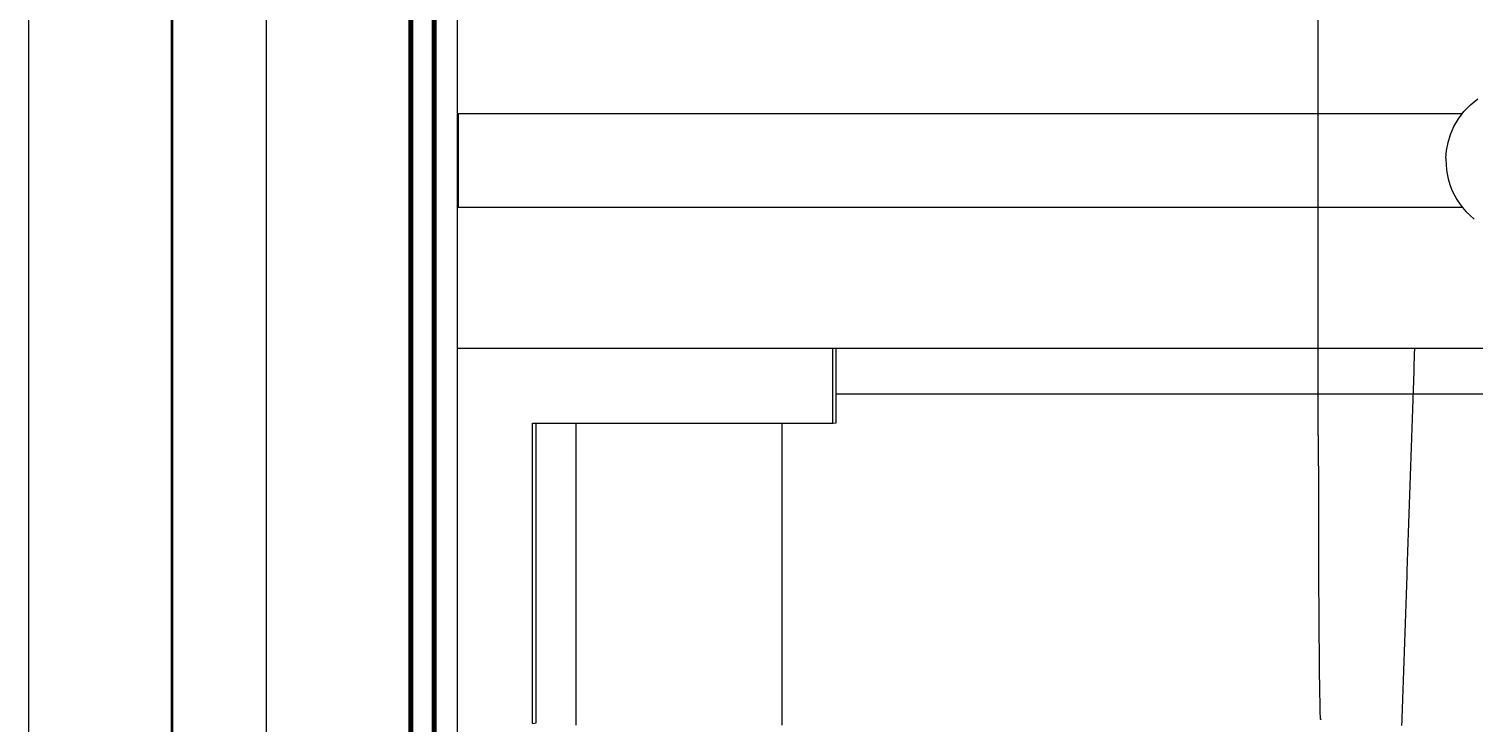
# Model space of a CAD drawing. Header units: millimetres. Extents: x -226 to 218, y -257 to 254.
# Drawn here: x -218.4 to -141.2, y -33.1 to 4 of the extents above; entities that cross this region are included whole.
import ezdxf

# ---------------------------------------------------------------- set-up
doc = ezdxf.new("R2010")
doc.units = ezdxf.units.MM
doc.layers.add('SKETCH', color=5, linetype='Continuous')
doc.layers.add('VISIBLE', color=7, linetype='Continuous')

msp = doc.modelspace()

# ---------------------------------------------------------------- linework, layer by layer
at = {"layer": 'SKETCH'}
for p, q in [((-149.491, -17.712), (-149.491, 27.833)), ((-149.34, -32.861), (-149.378, -32.869))]:
    msp.add_line(p, q, dxfattribs=at)
at = {"layer": 'SKETCH', "flags": 128}
for points in [[(-144.351, -13.032), (-144.353, -13.08), (-144.362, -13.342), (-144.371, -13.603), (-144.38, -13.863), (-144.389, -14.123), (-144.397, -14.382), (-144.406, -14.64), (-144.415, -14.897), (-144.424, -15.152), (-144.432, -15.406), (-144.441, -15.66), (-144.45, -15.914), (-144.459, -16.168), (-144.467, -16.422), (-144.476, -16.677), (-144.485, -16.931), (-144.493, -17.185), (-144.502, -17.439), (-144.511, -17.693), (-144.519, -17.947), (-144.528, -18.201), (-144.537, -18.455), (-144.545, -18.709), (-144.554, -18.964), (-144.563, -19.218), (-144.572, -19.472), (-144.58, -19.726), (-144.589, -19.98), (-144.598, -20.234), (-144.606, -20.488), (-144.615, -20.742), (-144.624, -20.996), (-144.632, -21.251), (-144.641, -21.505), (-144.65, -21.759), (-144.658, -22.013), (-144.667, -22.267), (-144.676, -22.521), (-144.684, -22.775), (-144.693, -23.029), (-144.702, -23.283), (-144.711, -23.537), (-144.719, -23.792), (-144.728, -24.046), (-144.737, -24.3), (-144.745, -24.554), (-144.754, -24.808), (-144.763, -25.062), (-144.771, -25.316), (-144.78, -25.57), (-144.789, -25.824), (-144.797, -26.078), (-144.806, -26.332), (-144.815, -26.587), (-144.824, -26.841), (-144.832, -27.095), (-144.841, -27.349), (-144.85, -27.603), (-144.858, -27.857), (-144.867, -28.111), (-144.875, -28.365), (-144.884, -28.619), (-144.893, -28.873), (-144.901, -29.127), (-144.91, -29.382), (-144.919, -29.636), (-144.927, -29.89), (-144.936, -30.144), (-144.945, -30.398), (-144.953, -30.652), (-144.962, -30.906), (-144.971, -31.16), (-144.979, -31.414), (-144.988, -31.668), (-144.996, -31.922), (-145.005, -32.177), (-145.014, -32.431), (-145.022, -32.685), (-145.031, -32.939), (-145.04, -33.193)], [(-189.161, -17.042), (-189.161, -17.112), (-189.161, -17.371), (-189.161, -17.63), (-189.161, -17.889), (-189.161, -18.148), (-189.161, -18.407), (-189.161, -18.666), (-189.161, -18.925), (-189.161, -19.184), (-189.161, -19.443), (-189.161, -19.702), (-189.161, -19.961), (-189.161, -20.22), (-189.161, -20.479), (-189.161, -20.738), (-189.161, -20.997), (-189.161, -21.256), (-189.161, -21.515), (-189.161, -21.774), (-189.161, -22.033), (-189.161, -22.292), (-189.161, -22.551), (-189.161, -22.81), (-189.161, -23.069), (-189.161, -23.328), (-189.161, -23.587), (-189.161, -23.846), (-189.161, -24.105), (-189.161, -24.364), (-189.161, -24.623), (-189.161, -24.882), (-189.161, -25.141), (-189.161, -25.4), (-189.161, -25.659), (-189.161, -25.918), (-189.161, -26.177), (-189.161, -26.436), (-189.161, -26.695), (-189.161, -26.954), (-189.161, -27.213), (-189.161, -27.472), (-189.161, -27.731), (-189.161, -27.99), (-189.161, -28.249), (-189.161, -28.508), (-189.161, -28.767), (-189.161, -29.026), (-189.161, -29.285), (-189.161, -29.544), (-189.161, -29.803), (-189.161, -30.062), (-189.161, -30.321), (-189.161, -30.58), (-189.161, -30.839), (-189.161, -31.098), (-189.161, -31.357), (-189.161, -31.616), (-189.161, -31.875), (-189.161, -32.134), (-189.161, -32.393), (-189.161, -32.652), (-189.161, -32.911), (-189.161, -33.17)], [(-178.151, -17.042), (-178.151, -17.192), (-178.151, -17.446), (-178.151, -17.7), (-178.151, -17.954), (-178.151, -18.207), (-178.151, -18.461), (-178.151, -18.715), (-178.151, -18.969), (-178.151, -19.223), (-178.151, -19.476), (-178.151, -19.73), (-178.151, -19.984), (-178.151, -20.238), (-178.151, -20.492), (-178.151, -20.745), (-178.151, -20.999), (-178.151, -21.253), (-178.151, -21.507), (-178.151, -21.761), (-178.151, -22.014), (-178.151, -22.268), (-178.151, -22.522), (-178.151, -22.776), (-178.151, -23.03), (-178.151, -23.283), (-178.151, -23.537), (-178.151, -23.791), (-178.151, -24.045), (-178.151, -24.299), (-178.151, -24.552), (-178.151, -24.806), (-178.151, -25.06), (-178.151, -25.314), (-178.151, -25.568), (-178.151, -25.821), (-178.151, -26.075), (-178.151, -26.329), (-178.151, -26.583), (-178.151, -26.837), (-178.151, -27.09), (-178.151, -27.344), (-178.151, -27.598), (-178.151, -27.852), (-178.151, -28.106), (-178.151, -28.359), (-178.151, -28.613), (-178.151, -28.867), (-178.151, -29.121), (-178.151, -29.375), (-178.151, -29.628), (-178.151, -29.882), (-178.151, -30.136), (-178.151, -30.39), (-178.151, -30.644), (-178.151, -30.898), (-178.151, -31.151), (-178.151, -31.405), (-178.151, -31.659), (-178.151, -31.913), (-178.151, -32.167), (-178.151, -32.421), (-178.151, -32.675), (-178.151, -32.928), (-178.151, -33.182)], [(-149.491, -17.712), (-149.491, -18.795), (-149.49, -19.873), (-149.488, -20.939), (-149.486, -21.989), (-149.484, -23.017), (-149.481, -24.017), (-149.477, -24.986), (-149.473, -25.917), (-149.468, -26.806), (-149.463, -27.649), (-149.458, -28.441), (-149.452, -29.178), (-149.445, -29.857), (-149.439, -30.473), (-149.432, -31.025), (-149.425, -31.508), (-149.417, -31.921), (-149.409, -32.262), (-149.402, -32.528), (-149.394, -32.718), (-149.386, -32.832), (-149.378, -32.869)]]:
    msp.add_lwpolyline(points, dxfattribs=at)
at = {"layer": 'VISIBLE'}
for p, q in [((-218.374, -241.227), (-218.374, 241.227)), ((-198.06, -241.227), (-198.06, 241.227)), ((-210.756, -239.703), (-210.756, 239.703)), ((-205.678, -239.703), (-205.678, 239.703)), ((-210.692, -233.538), (-210.692, 233.538)), ((-197.985, -233.52), (-197.985, 233.52)), ((-197.934, -233.52), (-197.934, 233.52)), ((-197.859, -233.372), (-197.859, 233.372)), ((-196.817, -232.143), (-196.817, 122.143)), ((-196.742, -232.055), (-196.742, 122.081)), ((-196.693, -231.996), (-196.693, 122.05)), ((-196.618, -231.909), (-196.618, 122.004)), ((-195.479, -230.861), (-195.479, 121.943)), ((-141.365, -0.041), (-140.974, 0.272)), ((-195.479, -0.501), (-141.79, -0.501)), ((-195.42, -5.512), (-195.42, -0.501)), ((-142.006, -0.787), (-141.711, -0.397)), ((-141.711, -0.397), (-141.365, -0.041)), ((-141.711, -0.397), (-141.365, -0.041)), ((-142.432, -1.627), (-142.247, -1.201)), ((-142.247, -1.201), (-142.006, -0.787)), ((-142.643, -2.478), (-142.563, -2.055)), ((-142.563, -2.055), (-142.432, -1.627)), ((-142.676, -2.888), (-142.643, -2.478)), ((-142.676, -2.888), (-142.669, -3.279)), ((-142.669, -3.279), (-142.627, -3.648)), ((-142.627, -3.648), (-142.556, -3.991)), ((-142.556, -3.991), (-142.462, -4.308)), ((-142.462, -4.308), (-142.35, -4.599)), ((-142.35, -4.599), (-142.224, -4.863)), ((-142.224, -4.863), (-142.089, -5.103)), ((-142.089, -5.103), (-141.947, -5.319)), ((-141.947, -5.319), (-141.791, -5.526)), ((-195.479, -5.514), (-195.42, -5.512)), ((-195.479, -5.514), (-141.801, -5.514)), ((-195.42, -5.512), (-141.802, -5.512)), ((-141.791, -5.526), (-141.611, -5.735)), ((-141.611, -5.735), (-141.405, -5.942)), ((-141.405, -5.942), (-141.169, -6.146)), ((-195.479, -13.032), (195.479, -13.032)), ((-175.43, -17.042), (-175.43, -13.032)), ((-175.254, -17.025), (-175.254, -13.032)), ((-175.254, -15.473), (175.254, -15.473)), ((-191.469, -33.081), (-191.469, -17.042)), ((-191.469, -17.042), (-175.43, -17.042)), ((-191.277, -33.048), (-191.277, -17.042)), ((-175.43, -17.042), (-175.254, -17.025)), ((-191.469, -33.081), (-191.277, -33.048))]:
    msp.add_line(p, q, dxfattribs=at)

doc.saveas('drawing.dxf')
